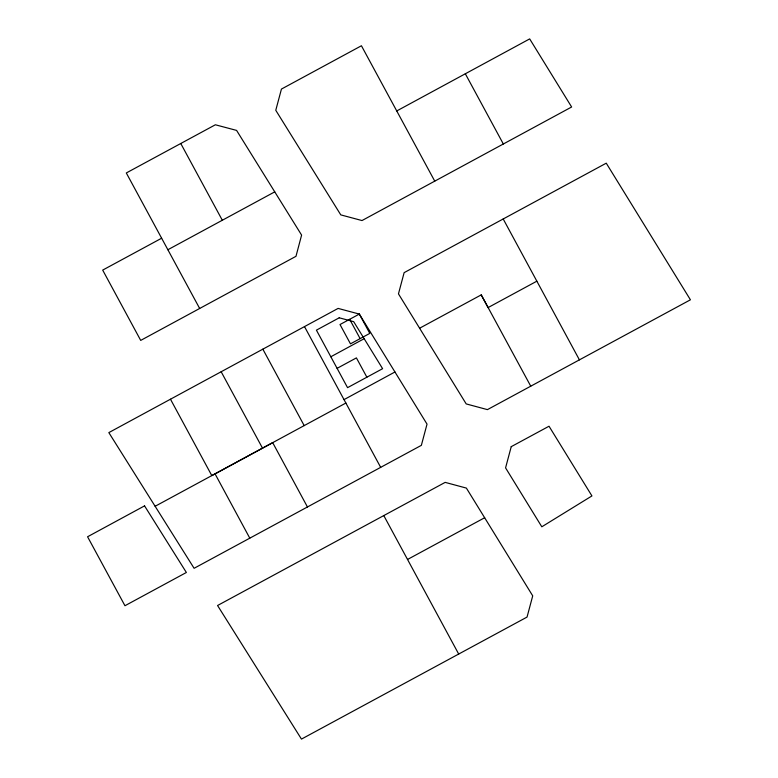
<?xml version="1.0" encoding="UTF-8"?>
<svg xmlns="http://www.w3.org/2000/svg" width="778" height="778" viewBox="0 0 778 778"><rect width="100%" height="100%" fill="white"/><g stroke="black" fill="none" stroke-linecap="round" stroke-linejoin="round"><path stroke-width="1.17" d="M396.751 110.943L529.682 38.9L571.635 106.994L362.003 220.553L340.783 214.884L275.772 110.291L281.441 89.071L361.43 45.756L434.756 181.148M167.873 249.738L274.751 191.855M304.499 326.595L108.832 432.607L194.101 568.3L421.355 445.347L427.025 424.127L359.329 314.079L338.109 308.409L304.499 326.595L380.675 467.354M503.201 218.968L606.256 163.176L690.426 299.802L487.427 409.627L466.207 403.918L398.462 293.87L404.132 272.65L503.201 218.968L579.415 359.854M330.825 356.762L364.162 338.702M337.098 368.344L356.412 357.89L366.876 377.204M536.849 281.179L488.088 307.582L481.232 294.881L419.595 328.228M344.041 399.61L394.952 371.981M345.889 403.033L211.811 475.611L170.47 399.211M155.133 506.274L272.689 442.653L307.446 506.974M161.639 238.214L102.686 270.102L140.711 340.404L295.98 256.312L301.601 235.092L236.58 130.403L215.37 124.781L126.308 172.959L199.664 308.467M407.526 559.47L484.655 517.74L532.716 595.851L527.046 617.071L301.465 739.1L217.558 605.508L445.162 482.379L466.382 488.088L484.655 517.74M481.232 294.881L530.742 386.17M465.322 73.764L503.327 143.979M349.672 319.311L360.126 338.625M383.787 515.581L458.689 654.045M180.768 143.502L222.314 220.252M262.847 349.176L304.188 425.615M221.166 371.758L262.507 448.157M215.049 473.851L249.796 538.172M511.234 446.66L505.574 467.879L541.809 526.794L591.932 495.926L549.025 426.227L511.234 446.66M339.218 317.803L316.413 330.154L347.562 387.658L382.611 368.684L353.679 321.664L339.218 317.803M359.329 314.079L340.015 324.533L350.47 343.847L369.793 333.392L359.329 314.079M144.552 505.875L87.574 536.762L124.957 605.731L186.37 572.482L144.552 505.875"/></g></svg>
